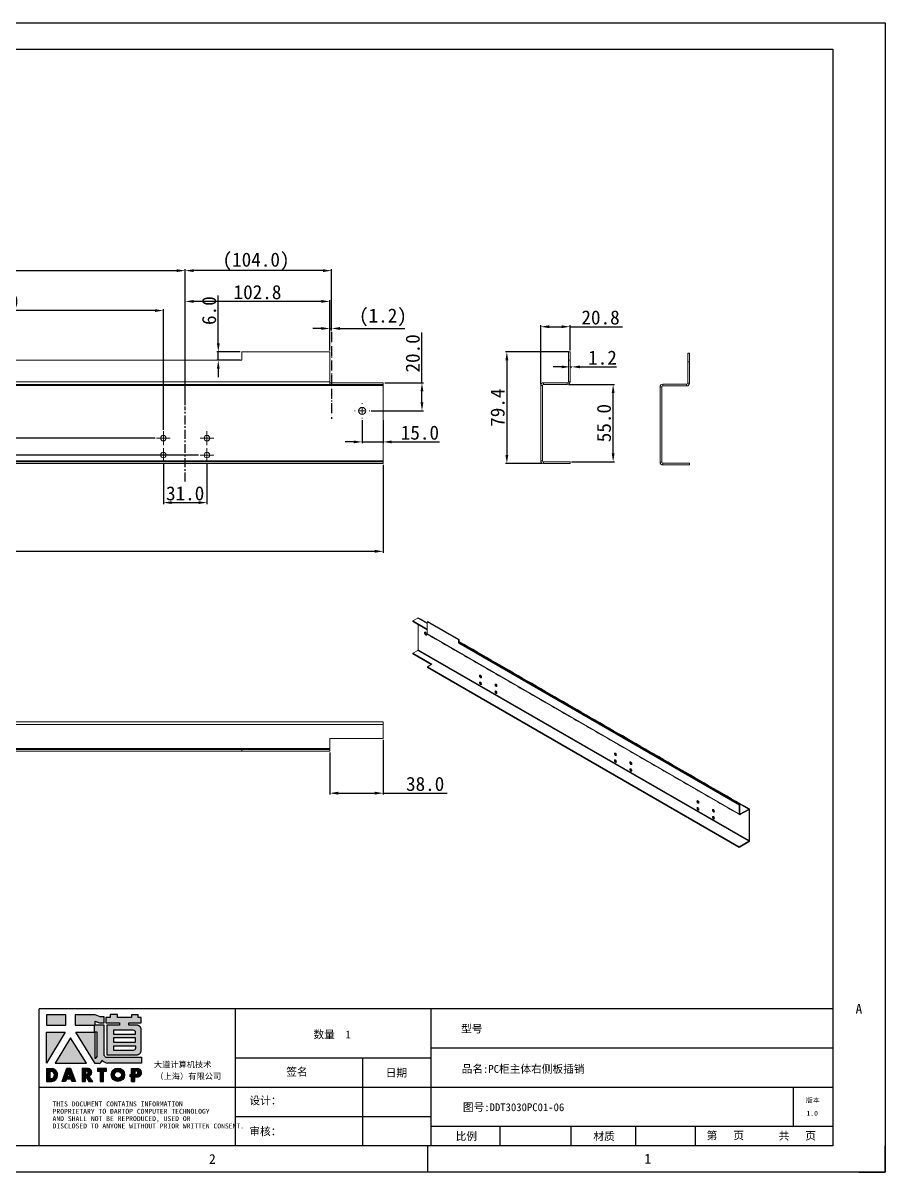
# Model space of a CAD drawing. Header units: millimetres. Extents: x 12436 to 30221, y 8547 to 23793.
# Drawn here: x 26960 to 27572, y 17318 to 18134 of the extents above; entities that cross this region are included whole.
import ezdxf
from ezdxf.enums import TextEntityAlignment as Align

# ---------------------------------------------------------------- set-up
doc = ezdxf.new("R2010")
doc.units = ezdxf.units.MM
doc.header["$PDSIZE"] = -1
for name, pattern in [('ACAD_ISO05W100', [33, 24, -3, 0, -3, 0, -3]), ('CENTER', [10.16, 6.35, -1.27, 1.27, -1.27]), ('DOT', [0.25, 0, -0.25])]:
    doc.linetypes.add(name, pattern=pattern)
for name, color, linetype in [('4', 7, 'Continuous'), ('FORMAT', 7, 'Continuous'), ('print', 30, 'Continuous'), ('点画线', 1, 'CENTER')]:
    doc.layers.add(name, color=color, linetype=linetype)
doc.styles.add('Dartop', font='SIMFANG.TTF')
doc.styles.add('hzHT', font='SIMHEI.TTF')
doc.dimstyles.new('副本 ISO-25', dxfattribs={"dimtxt": 10, "dimasz": 6, "dimexe": 1, "dimexo": 1, "dimgap": 1.524, "dimtad": 1, "dimdec": 1, "dimzin": 0, "dimdsep": 46, "dimtxsty": 'Standard', "dimcen": 2.5, "dimclrd": 4, "dimclre": 4, "dimclrt": 4, "dimadec": 0, "dimazin": 0, "dimtfac": 1, "dimtdec": 1, "dimtmove": 0, "dimatfit": 3, "dimfxl": 1, "dimtzin": 0, "dimarcsym": 0})

# ---------------------------------------------------------------- blocks, each defined once
blk = doc.blocks.new('dadao')
for p, q in [((48, 19.2), (44.9, 10.4)), ((44.9, 10.4), (51.2, 10.4)), ((51.2, 10.4), (48, 19.2))]:
    blk.add_line(p, q)
for points in [[(41.8, 121.6), (41.8, 143.7), (-0.4, 143.7), (-0.4, 121.6), (41.8, 121.6)], [(104.8, 122), (104.8, 130.3), (114.1, 126.3), (124.2, 126.3), (124.2, 139.6), (115.9, 139.6), (105.1, 143.9), (61.5, 143.9)], [(61.7, 144), (61.7, 121.3), (103.9, 121.3)], [(113.4, 38.7), (105.1, 38.7), (63, 106.5), (103.9, 106.5), (103.9, 120.9), (103.9, 121.3)], [(109.7, 53.6), (109.7, 106.2), (104.3, 106.2), (104.3, 50.4), (106.6, 50.4)], [(144.6, 94.4), (144.6, 84.8), (192, 84.8), (192, 94.1), (144.9, 94.1)], [(0, 28), (0, 0), (11.8, 0)], [(0.1, 28), (14, 28)], [(76.8, 28.2), (76.8, 0), (84.1, 0), (84.1, 11.1), (91.6, -0.1), (100.3, -0.1), (91.7, 11.1)], [(76.8, 28.2), (90.6, 28.2)], [(120.2, 45), (119.5, 45), (119.5, 44.6)], [(183.7, 0), (183.7, 9.6), (180.6, 9.6), (180.6, 14.9), (183.8, 14.9), (183.8, 28.1), (196.1, 28.1), (196.5, 28.1)], [(7.1, 21.8), (7.1, 6.1), (12, 6.1)], [(7.1, 21.8), (11.4, 21.8)], [(84, 22.7), (84, 15.3), (87.2, 15.3)], [(84, 22.7), (87.3, 22.7)], [(183.7, 0), (190.9, 0), (190.9, 9.6), (198.8, 9.6)], [(194.9, 22.3), (190.8, 22.3), (190.8, 15), (194.4, 15)]]:
    blk.add_lwpolyline(points)
blk.add_lwpolyline([(137.1, 144.2), (137.1, 137.9), (128.3, 137.9), (128.3, 126.5), (157.3, 126.5), (157.3, 121.5), (130.3, 121.5), (130.3, 57.5), (194.4, 57.5, 0.414214), (204.4, 67.5), (204.4, 111.3, 0.414214), (194.4, 121.3), (177.5, 121.3), (177.5, 126.3), (204.7, 126.3), (204.7, 137.7), (198.2, 137.7), (198.2, 143.9), (183.3, 143.9), (183.3, 138), (153, 138), (153, 144.2), (137.1, 144.2)], format="xyb", close=True)
for points in [[(-0.3, 106.2), (40.4, 106.2), (-0.3, 39.7), (-0.3, 106.2)], [(51.7, 94.1), (18.4, 39.3), (86.2, 39.3)], [(43.8, 28.2), (51.8, 28.2), (62.6, -0.1), (55, -0.1), (53.2, 5), (42.9, 5), (41.1, 0), (33.6, 0)], [(110, 28.1), (110, 21.9), (116, 21.9), (116, -0.1), (123.2, -0.1), (123.2, 22), (129.2, 22), (129.2, 28.1), (110, 28.1)]]:
    blk.add_lwpolyline(points, close=True)
for points in [[(104.8, 122), (123.4, 122), (123.4, 60, 0.414214), (131.4, 52), (204.8, 52), (204.8, 39.1), (131.7, 39.1)], [(144.3, 110.8), (144.3, 101.8), (192.3, 101.8), (192.3, 105.5, 0.414214), (187.3, 110.5), (144.3, 110.5)], [(144.6, 77), (144.6, 67.5), (187.6, 67.5, 0.414214), (192.6, 72.5), (192.6, 76.4), (144.6, 76.4)]]:
    blk.add_lwpolyline(points, format="xyb")
for radius in [14.5, 7.44]:
    blk.add_circle((154.2, 14.2), radius)
for centre, radius, start, end in [((99.2, 60.7), 12.6, 305.6399, 325.969), ((9.6, 14.2), 14.4, 278.6604, 72.3203), ((88.6, 19.4), 8.95, 290.6073, 77.2124), ((111.6, 46.7), 8.19, 282.9811, 347.6627), ((136, 61.7), 22.9, 226.7358, 259.3209), ((195.7, 18.6), 9.51, 288.8959, 85.2442), ((8.5, 13.9), 8.49, 294.2143, 69.7177), ((86.4, 19), 3.8, 282.527, 76.7196), ((193.7, 18.7), 3.8, 280.9891, 72.5513)]:
    blk.add_arc(centre, radius, start, end)
blk = doc.blocks.new('SW_CENTERMARKSYMBOL_0')
at = {"color": 0, "linetype": 'Continuous', "lineweight": 0}
for p, q in [((-5, 0), (-5.5, 0)), ((0, 0), (-2.5, 0)), ((0, 5), (0, 5.5)), ((0, 0), (0, 2.5)), ((0, 0), (0, -2.5)), ((0, 0), (2.5, 0)), ((5, 0), (5.5, 0)), ((0, -5), (0, -5.5))]:
    blk.add_line(p, q, dxfattribs=at)
blk = doc.blocks.new('SW_CENTERMARKSYMBOL_1')
at = {"color": 0, "linetype": 'Continuous', "lineweight": 0}
for p, q in [((-2.5, 0), (-4.9, 0)), ((0, 0), (-2.5, 0)), ((0, 2.5), (0, 4.9)), ((0, 0), (0, 2.5)), ((0, 0), (0, -2.5)), ((0, 0), (2.5, 0)), ((2.5, 0), (4.9, 0)), ((0, -2.5), (0, -4.9))]:
    blk.add_line(p, q, dxfattribs=at)
blk = doc.blocks.new('SW_CENTERMARKSYMBOL_2')
at = {"color": 0, "linetype": 'Continuous', "lineweight": 0}
for p, q in [((-2.5, 0), (-4.9, 0)), ((0, 0), (-2.5, 0)), ((0, 2.5), (0, 4.9)), ((0, 0), (0, 2.5)), ((0, 0), (0, -2.5)), ((0, 0), (2.5, 0)), ((2.5, 0), (4.9, 0)), ((0, -2.5), (0, -4.9))]:
    blk.add_line(p, q, dxfattribs=at)
blk = doc.blocks.new('*D343')
at = {"color": 4, "lineweight": -2}
for p, q in [((26550.59, 17820.24), (26550.59, 17757.79)), ((27215.59, 17820.24), (27215.59, 17757.79)), ((27209.59, 17758.79), (26556.59, 17758.79))]:
    blk.add_line(p, q, dxfattribs=at)
at = {"color": 4}
for points in [[(26556.59, 17759.79), (26556.59, 17757.79), (26550.59, 17758.79)], [(27209.59, 17759.79), (27209.59, 17757.79), (27215.59, 17758.79)]]:
    blk.add_solid(points, dxfattribs=at)
at = {"layer": 'Defpoints', "color": 0}
for p in [(26550.59, 17821.24), (27215.59, 17821.24), (26550.59, 17758.79)]:
    blk.add_point(p, dxfattribs=at)
at = {"color": 4, "insert": (26883.09, 17765.31), "char_height": 10, "attachment_point": 5}
blk.add_mtext('665.0', dxfattribs=at)
blk = doc.blocks.new('*D344')
at = {"color": 4, "lineweight": -2}
for p, q in [((26527.83, 17833.24), (26527.83, 17839.24)), ((27084.39, 17827.24), (26526.83, 17827.24)), ((26527.83, 17827.24), (26527.83, 17821.24)), ((26549.59, 17821.24), (26526.83, 17821.24)), ((26527.83, 17815.24), (26527.83, 17781.28))]:
    blk.add_line(p, q, dxfattribs=at)
at = {"color": 4}
for points in [[(26526.83, 17833.24), (26528.83, 17833.24), (26527.83, 17827.24)], [(26526.83, 17815.24), (26528.83, 17815.24), (26527.83, 17821.24)]]:
    blk.add_solid(points, dxfattribs=at)
at = {"layer": 'Defpoints', "color": 0}
for p in [(27085.39, 17827.24), (26527.83, 17821.24), (26550.59, 17821.24)]:
    blk.add_point(p, dxfattribs=at)
at = {"color": 4, "insert": (26521.31, 17791.97), "char_height": 10, "attachment_point": 5, "rotation": 90}
blk.add_mtext('6.0', dxfattribs=at)
blk = doc.blocks.new('*D345')
at = {"color": 4, "lineweight": -2}
for p, q in [((27243.09, 17878.64), (27243.09, 17914.36)), ((27216.59, 17878.64), (27244.09, 17878.64)), ((27243.09, 17864.64), (27243.09, 17872.64)), ((27206.89, 17858.64), (27244.09, 17858.64))]:
    blk.add_line(p, q, dxfattribs=at)
at = {"color": 4}
for points in [[(27242.09, 17872.64), (27244.09, 17872.64), (27243.09, 17878.64)], [(27242.09, 17864.64), (27244.09, 17864.64), (27243.09, 17858.64)]]:
    blk.add_solid(points, dxfattribs=at)
at = {"layer": 'Defpoints', "color": 0}
for p in [(27215.59, 17878.64), (27243.09, 17878.64), (27205.89, 17858.64)]:
    blk.add_point(p, dxfattribs=at)
at = {"color": 4, "insert": (27236.57, 17899.5), "char_height": 10, "attachment_point": 5, "rotation": 90}
blk.add_mtext('20.0', dxfattribs=at)
blk = doc.blocks.new('*D346')
at = {"color": 4, "lineweight": -2}
for p, q in [((27215.59, 17624.79), (27215.59, 17585.88)), ((27177.59, 17615.79), (27177.59, 17585.88)), ((27183.59, 17586.88), (27209.59, 17586.88)), ((27215.59, 17586.88), (27261.05, 17586.88))]:
    blk.add_line(p, q, dxfattribs=at)
at = {"color": 4}
for points in [[(27183.59, 17587.88), (27183.59, 17585.88), (27177.59, 17586.88)], [(27209.59, 17587.88), (27209.59, 17585.88), (27215.59, 17586.88)]]:
    blk.add_solid(points, dxfattribs=at)
at = {"layer": 'Defpoints', "color": 0}
for p in [(27215.59, 17625.79), (27177.59, 17616.79), (27177.59, 17586.88)]:
    blk.add_point(p, dxfattribs=at)
at = {"color": 4, "insert": (27245.36, 17593.4), "char_height": 10, "attachment_point": 5}
blk.add_mtext('38.0', dxfattribs=at)
blk = doc.blocks.new('*D347')
at = {"color": 4, "lineweight": -2}
for p, q in [((26819.29, 17843.94), (26819.29, 17930.95)), ((27053.29, 17929.95), (26825.29, 17929.95)), ((27059.29, 17845.14), (27059.29, 17930.95))]:
    blk.add_line(p, q, dxfattribs=at)
at = {"color": 4}
for points in [[(26825.29, 17930.95), (26825.29, 17928.95), (26819.29, 17929.95)], [(27053.29, 17930.95), (27053.29, 17928.95), (27059.29, 17929.95)]]:
    blk.add_solid(points, dxfattribs=at)
at = {"layer": 'Defpoints', "color": 0}
for p in [(26819.29, 17929.95), (26819.29, 17842.94), (27059.29, 17844.14)]:
    blk.add_point(p, dxfattribs=at)
at = {"color": 4, "insert": (26939.29, 17936.47), "char_height": 10, "attachment_point": 5}
blk.add_mtext('240.0', dxfattribs=at)
blk = doc.blocks.new('*D350')
at = {"color": 4, "lineweight": -2}
for p, q in [((27074.79, 17862.67), (27074.79, 17937.47)), ((27171.59, 17936.47), (27080.79, 17936.47)), ((27177.59, 17901.64), (27177.59, 17937.47))]:
    blk.add_line(p, q, dxfattribs=at)
at = {"color": 4}
for points in [[(27080.79, 17937.47), (27080.79, 17935.47), (27074.79, 17936.47)], [(27171.59, 17937.47), (27171.59, 17935.47), (27177.59, 17936.47)]]:
    blk.add_solid(points, dxfattribs=at)
at = {"layer": 'Defpoints', "color": 0}
for p in [(27074.79, 17936.47), (27177.59, 17900.64), (27074.79, 17861.67)]:
    blk.add_point(p, dxfattribs=at)
at = {"color": 4, "insert": (27126.19, 17942.99), "char_height": 10, "attachment_point": 5}
blk.add_mtext('102.8', dxfattribs=at)
blk = doc.blocks.new('*D352')
at = {"color": 4, "lineweight": -2}
for p, q in [((27200.59, 17852.14), (27200.59, 17835.59)), ((27215.59, 17852.14), (27215.59, 17835.59)), ((27194.59, 17836.59), (27188.59, 17836.59)), ((27200.59, 17836.59), (27215.59, 17836.59)), ((27221.59, 17836.59), (27255.64, 17836.59))]:
    blk.add_line(p, q, dxfattribs=at)
at = {"color": 4}
for points in [[(27194.59, 17837.59), (27194.59, 17835.59), (27200.59, 17836.59)], [(27221.59, 17837.59), (27221.59, 17835.59), (27215.59, 17836.59)]]:
    blk.add_solid(points, dxfattribs=at)
at = {"layer": 'Defpoints', "color": 0}
for p in [(27200.59, 17853.14), (27215.59, 17853.14), (27215.59, 17836.59)]:
    blk.add_point(p, dxfattribs=at)
at = {"color": 4, "insert": (27241.61, 17843.11), "char_height": 10, "attachment_point": 5}
blk.add_mtext('15.0', dxfattribs=at)
blk = doc.blocks.new('*D353')
at = {"color": 4, "lineweight": -2}
for p, q in [((26637.79, 17862.67), (26637.79, 17959.33)), ((26643.79, 17958.33), (27068.79, 17958.33)), ((27074.79, 17862.67), (27074.79, 17959.33))]:
    blk.add_line(p, q, dxfattribs=at)
at = {"color": 4}
for points in [[(26643.79, 17959.33), (26643.79, 17957.33), (26637.79, 17958.33)], [(27068.79, 17959.33), (27068.79, 17957.33), (27074.79, 17958.33)]]:
    blk.add_solid(points, dxfattribs=at)
at = {"layer": 'Defpoints', "color": 0}
for p in [(27074.79, 17958.33), (26637.79, 17861.67), (27074.79, 17861.67)]:
    blk.add_point(p, dxfattribs=at)
at = {"color": 4, "insert": (26856.24, 17964.86), "char_height": 10, "attachment_point": 5}
blk.add_mtext('(437.0)', dxfattribs=at)
blk = doc.blocks.new('*D354')
at = {"color": 4, "lineweight": -2}
for p, q in [((27074.79, 17862.67), (27074.79, 17959.33)), ((27172.79, 17958.33), (27080.79, 17958.33)), ((27178.79, 17915.72), (27178.79, 17959.33))]:
    blk.add_line(p, q, dxfattribs=at)
at = {"color": 4}
for points in [[(27080.79, 17959.33), (27080.79, 17957.33), (27074.79, 17958.33)], [(27172.79, 17959.33), (27172.79, 17957.33), (27178.79, 17958.33)]]:
    blk.add_solid(points, dxfattribs=at)
at = {"layer": 'Defpoints', "color": 0}
for p in [(27074.79, 17958.33), (27178.79, 17914.72), (27074.79, 17861.67)]:
    blk.add_point(p, dxfattribs=at)
at = {"color": 4, "insert": (27125.17, 17964.86), "char_height": 10, "attachment_point": 5}
blk.add_mtext('(104.0)', dxfattribs=at)
blk = doc.blocks.new('*D370')
at = {"color": 4, "lineweight": -2}
for p, q in [((27347.38, 17877.44), (27379.97, 17877.44)), ((27378.97, 17828.44), (27378.97, 17871.44)), ((27349.32, 17822.44), (27379.97, 17822.44))]:
    blk.add_line(p, q, dxfattribs=at)
at = {"color": 4}
for points in [[(27377.97, 17871.44), (27379.97, 17871.44), (27378.97, 17877.44)], [(27377.97, 17828.44), (27379.97, 17828.44), (27378.97, 17822.44)]]:
    blk.add_solid(points, dxfattribs=at)
at = {"layer": 'Defpoints', "color": 0}
for p in [(27346.38, 17877.44), (27378.97, 17877.44), (27348.32, 17822.44)]:
    blk.add_point(p, dxfattribs=at)
at = {"color": 4, "insert": (27372.45, 17849.94), "char_height": 10, "attachment_point": 5, "rotation": 90}
blk.add_mtext('55.0', dxfattribs=at)
blk = doc.blocks.new('*D371')
at = {"color": 4, "lineweight": -2}
for p, q in [((27342.32, 17889.91), (27336.32, 17889.91)), ((27348.32, 17889.91), (27349.52, 17889.91)), ((27348.32, 17889.01), (27348.32, 17888.91)), ((27349.52, 17889.01), (27349.52, 17888.91)), ((27355.52, 17889.91), (27381.23, 17889.91))]:
    blk.add_line(p, q, dxfattribs=at)
at = {"color": 4}
for points in [[(27342.32, 17890.91), (27342.32, 17888.91), (27348.32, 17889.91)], [(27355.52, 17890.91), (27355.52, 17888.91), (27349.52, 17889.91)]]:
    blk.add_solid(points, dxfattribs=at)
at = {"layer": 'Defpoints', "color": 0}
for p in [(27348.32, 17890.01), (27349.52, 17890.01), (27349.52, 17889.91)]:
    blk.add_point(p, dxfattribs=at)
at = {"color": 4, "insert": (27371.38, 17896.44), "char_height": 10, "attachment_point": 5}
blk.add_mtext('1.2', dxfattribs=at)
blk = doc.blocks.new('*D372')
at = {"color": 4, "lineweight": -2}
for p, q in [((27347.32, 17900.64), (27302.42, 17900.64)), ((27303.42, 17894.64), (27303.42, 17827.24)), ((27328.46, 17821.24), (27302.42, 17821.24))]:
    blk.add_line(p, q, dxfattribs=at)
at = {"color": 4}
for points in [[(27302.42, 17894.64), (27304.42, 17894.64), (27303.42, 17900.64)], [(27302.42, 17827.24), (27304.42, 17827.24), (27303.42, 17821.24)]]:
    blk.add_solid(points, dxfattribs=at)
at = {"layer": 'Defpoints', "color": 0}
for p in [(27348.32, 17900.64), (27303.42, 17821.24), (27329.46, 17821.24)]:
    blk.add_point(p, dxfattribs=at)
at = {"color": 4, "insert": (27296.89, 17860.94), "char_height": 10, "attachment_point": 5, "rotation": 90}
blk.add_mtext('79.4', dxfattribs=at)
blk = doc.blocks.new('*D373')
at = {"color": 4, "lineweight": -2}
for p, q in [((27327.52, 17877.71), (27327.52, 17919.48)), ((27333.52, 17918.48), (27342.32, 17918.48)), ((27348.32, 17901.64), (27348.32, 17919.48)), ((27348.32, 17918.48), (27385.7, 17918.48))]:
    blk.add_line(p, q, dxfattribs=at)
at = {"color": 4}
for points in [[(27333.52, 17919.48), (27333.52, 17917.48), (27327.52, 17918.48)], [(27342.32, 17919.48), (27342.32, 17917.48), (27348.32, 17918.48)]]:
    blk.add_solid(points, dxfattribs=at)
at = {"layer": 'Defpoints', "color": 0}
for p in [(27348.32, 17918.48), (27348.32, 17900.64), (27327.52, 17876.71)]:
    blk.add_point(p, dxfattribs=at)
at = {"color": 4, "insert": (27370.01, 17925), "char_height": 10, "attachment_point": 5}
blk.add_mtext('20.8', dxfattribs=at)
blk = doc.blocks.new('*D381')
at = {"layer": 'Defpoints', "color": 0}
for p in [(27177.59, 17917.24), (27178.79, 17914.72), (27177.59, 17900.64)]:
    blk.add_point(p, dxfattribs=at)
at = {"layer": 'FORMAT', "color": 4, "lineweight": -2}
for p, q in [((27171.59, 17917.24), (27165.59, 17917.24)), ((27177.59, 17901.64), (27177.59, 17918.24)), ((27177.59, 17917.24), (27178.79, 17917.24)), ((27178.79, 17915.72), (27178.79, 17918.24)), ((27184.79, 17917.24), (27230.91, 17917.24))]:
    blk.add_line(p, q, dxfattribs=at)
at = {"layer": 'FORMAT', "color": 4}
for points in [[(27171.59, 17918.24), (27171.59, 17916.24), (27177.59, 17917.24)], [(27184.79, 17918.24), (27184.79, 17916.24), (27178.79, 17917.24)]]:
    blk.add_solid(points, dxfattribs=at)
at = {"layer": 'FORMAT', "color": 4, "insert": (27215.35, 17925.1), "char_height": 10, "attachment_point": 5}
blk.add_mtext('{\\fSimSun|b0|i0|c134|p2;(}1.2{\\fSimSun|b0|i0|c134|p2;)}', dxfattribs=at)
blk = doc.blocks.new('*D386')
at = {"color": 4, "lineweight": -2}
for p, q in [((26500.43, 17845.24), (26500.43, 17887.54)), ((27053.39, 17839.24), (26499.43, 17839.24)), ((26500.43, 17827.24), (26500.43, 17839.24)), ((26616.04, 17827.24), (26499.43, 17827.24)), ((26500.43, 17821.24), (26500.43, 17815.24))]:
    blk.add_line(p, q, dxfattribs=at)
at = {"color": 4}
for points in [[(26499.43, 17845.24), (26501.43, 17845.24), (26500.43, 17839.24)], [(26499.43, 17821.24), (26501.43, 17821.24), (26500.43, 17827.24)]]:
    blk.add_solid(points, dxfattribs=at)
at = {"layer": 'Defpoints', "color": 0}
for p in [(27054.39, 17839.24), (26500.43, 17827.24), (26617.04, 17827.24)]:
    blk.add_point(p, dxfattribs=at)
at = {"color": 4, "insert": (26493.91, 17873.51), "char_height": 10, "attachment_point": 5, "rotation": 90}
blk.add_mtext('12.0', dxfattribs=at)
blk = doc.blocks.new('*D390')
at = {"color": 4, "lineweight": -2}
for p, q in [((27059.29, 17821.34), (27059.29, 17792.44)), ((27090.29, 17821.34), (27090.29, 17792.44)), ((27065.29, 17793.44), (27084.29, 17793.44))]:
    blk.add_line(p, q, dxfattribs=at)
at = {"color": 4}
for points in [[(27065.29, 17794.44), (27065.29, 17792.44), (27059.29, 17793.44)], [(27084.29, 17794.44), (27084.29, 17792.44), (27090.29, 17793.44)]]:
    blk.add_solid(points, dxfattribs=at)
at = {"layer": 'Defpoints', "color": 0}
for p in [(27059.29, 17822.34), (27090.29, 17822.34), (27090.29, 17793.44)]:
    blk.add_point(p, dxfattribs=at)
at = {"color": 4, "insert": (27074.79, 17799.96), "char_height": 10, "attachment_point": 5}
blk.add_mtext('31.0', dxfattribs=at)
blk = doc.blocks.new('*D393')
at = {"color": 4, "lineweight": -2}
for p, q in [((27098.34, 17906.64), (27098.34, 17940.61)), ((27113.99, 17900.64), (27097.34, 17900.64)), ((27098.34, 17894.64), (27098.34, 17900.64)), ((27113.99, 17894.64), (27097.34, 17894.64)), ((27098.34, 17888.64), (27098.34, 17882.64))]:
    blk.add_line(p, q, dxfattribs=at)
at = {"color": 4}
for points in [[(27097.34, 17906.64), (27099.34, 17906.64), (27098.34, 17900.64)], [(27097.34, 17888.64), (27099.34, 17888.64), (27098.34, 17894.64)]]:
    blk.add_solid(points, dxfattribs=at)
at = {"layer": 'Defpoints', "color": 0}
for p in [(27114.99, 17900.64), (27098.34, 17894.64), (27114.99, 17894.64)]:
    blk.add_point(p, dxfattribs=at)
at = {"color": 4, "insert": (27091.82, 17929.92), "char_height": 10, "attachment_point": 5, "rotation": 90}
blk.add_mtext('6.0', dxfattribs=at)

msp = doc.modelspace()

# ---------------------------------------------------------------- hatches: boundary and pattern name
for points in [[(26990.019, 17429.274), (26976.133, 17429.274), (26976.133, 17422.019), (26990.019, 17422.019)], [(26989.572, 17416.942), (26976.17, 17416.942), (26976.17, 17395.061)], [(26993.287, 17412.972), (26982.331, 17394.915), (27004.64, 17394.915)], [(27018.804, 17391.221), (27012.465, 17391.221), (27012.465, 17389.209), (27014.443, 17389.209), (27014.443, 17381.961), (27016.811, 17381.961), (27016.811, 17389.214), (27018.804, 17389.214)]]:
    msp.add_hatch(color=0).paths.add_polyline_path(points)
h = msp.add_hatch(color=0)
h.paths.add_polyline_path([(27010.771, 17424.864), (27013.835, 17423.54), (27017.149, 17423.54), (27017.149, 17427.926), (27014.415, 17427.926), (27010.854, 17429.332), (26996.58, 17429.332), (26996.58, 17421.916), (27010.468, 17421.916), (27010.468, 17421.766), (27010.468, 17417.026), (26997.001, 17417.026), (27010.853, 17394.734), (27013.595, 17394.734, 0.2793748), (27015.598, 17396.681), (27015.598, 17396.784), (27015.84, 17396.784, 0.1431454), (27019.616, 17394.862), (27043.685, 17394.862), (27043.685, 17399.09), (27019.513, 17399.09, -0.4142136), (27016.88, 17401.722), (27016.88, 17422.15), (27010.771, 17422.15)])
h.paths.add_polyline_path([(27010.608, 17416.931), (27012.373, 17416.93), (27012.373, 17399.629, -0.0889357), (27011.35, 17398.577), (27010.602, 17398.577)], flags=16)
h = msp.add_hatch(color=0)
h.paths.add_polyline_path([(27043.644, 17427.312), (27041.502, 17427.312), (27041.502, 17429.349), (27036.607, 17429.349), (27036.607, 17427.414), (27026.614, 17427.414), (27026.614, 17429.451), (27021.38, 17429.451), (27021.38, 17427.376), (27018.488, 17427.376), (27018.488, 17423.62), (27028.031, 17423.62), (27028.031, 17421.959), (27019.138, 17421.959), (27019.138, 17400.928), (27040.251, 17400.928, 0.4142136), (27043.542, 17404.219), (27043.542, 17418.622, 0.4142136), (27040.251, 17421.913), (27034.67, 17421.913), (27034.67, 17423.543), (27043.644, 17423.543)])
h.paths.add_polyline_path([(27037.919, 17418.348, -0.4142136), (27039.565, 17416.702), (27039.565, 17415.495), (27023.758, 17415.495), (27023.758, 17418.348)], flags=16)
h.paths.add_polyline_path([(27039.462, 17412.949), (27039.462, 17409.893), (27023.86, 17409.893), (27023.86, 17412.949)], flags=16)
h.paths.add_polyline_path([(27039.666, 17407.142), (27039.666, 17405.834, -0.4142136), (27038.021, 17404.188), (27023.86, 17404.188), (27023.86, 17407.142)], flags=16)
h = msp.add_hatch(color=0)
h.paths.add_polyline_path([(26980.866, 17391.188), (26976.269, 17391.188), (26976.269, 17381.989), (26980.141, 17381.989, 0.7930159)])
h.paths.add_polyline_path([(26980.209, 17384.003), (26978.601, 17384.003), (26978.601, 17389.173), (26980.032, 17389.173, -0.6713609)], flags=16)
h = msp.add_hatch(color=0)
h.paths.add_polyline_path([(26993.322, 17391.263), (26990.698, 17391.263), (26987.323, 17381.979), (26989.809, 17381.979), (26990.394, 17383.624), (26993.761, 17383.624), (26994.358, 17381.959), (26996.864, 17381.959)])
h.paths.add_polyline_path([(26993.117, 17385.398), (26991.031, 17385.398), (26992.055, 17388.315)], flags=16)
h = msp.add_hatch(color=0)
h.paths.add_polyline_path([(27006.076, 17391.257), (27001.554, 17391.257), (27001.554, 17381.974), (27003.943, 17381.974), (27003.943, 17385.654), (27006.399, 17381.94), (27009.287, 17381.94), (27006.46, 17385.63, 0.7440549)])
h.paths.add_polyline_path([(27003.921, 17387.028), (27003.921, 17389.466), (27004.99, 17389.466, -0.796809), (27004.974, 17387.028)], flags=16)
h = msp.add_hatch(color=0)
h.paths.add_polyline_path([(27022.251, 17386.649, 1), (27031.783, 17386.649, 1)])
h.paths.add_polyline_path([(27029.465, 17386.649, -1), (27024.568, 17386.649, -1)], flags=16)
h = msp.add_hatch(color=0)
h.paths.add_polyline_path([(27040.926, 17391.235), (27040.789, 17391.235), (27036.758, 17391.235), (27036.758, 17386.902), (27035.688, 17386.902), (27035.688, 17385.144), (27036.741, 17385.144), (27036.741, 17381.99), (27039.094, 17381.99), (27039.094, 17385.156), (27041.68, 17385.156, 0.8123038)])
h.paths.add_polyline_path([(27039.059, 17386.914), (27039.059, 17389.338), (27040.398, 17389.338, -0.7782134), (27040.262, 17386.914)], flags=16)

# ---------------------------------------------------------------- linework, layer by layer
msp.add_line((26429.907, 18115.839), (27535.048, 18115.839))
at = {"color": 0}
for p, q in [((27535.048, 18115.839), (27535.048, 17336.12)), ((27535.048, 17433.585), (26971.144, 17433.585)), ((26971.144, 17336.12), (26971.144, 17433.585)), ((27110.379, 17433.585), (27110.379, 17336.12)), ((27249.615, 17336.12), (27249.615, 17433.585)), ((27249.615, 17405.738), (27535.048, 17405.738)), ((27110.379, 17398.776), (27249.615, 17398.776)), ((27200.882, 17398.776), (27200.882, 17336.12)), ((26971.144, 17377.891), (27110.379, 17377.891)), ((27110.379, 17377.891), (27535.048, 17377.891)), ((27507.2, 17350.044), (27507.2, 17377.891)), ((27110.379, 17357.005), (27249.615, 17357.005)), ((27249.615, 17350.044), (27535.048, 17350.044)), ((27298.601, 17336.12), (27298.601, 17350.044)), ((27349.085, 17336.12), (27349.085, 17350.044)), ((27394.98, 17336.12), (27394.98, 17350.044)), ((27437.583, 17336.12), (27437.583, 17350.044)), ((27535.048, 17336.12), (26429.907, 17336.12)), ((27247.294, 17317.555), (27247.294, 17336.12)), ((27572.177, 17317.555), (27572.177, 17336.12)), ((27553.612, 17317.555), (27572.177, 17317.555))]:
    msp.add_line(p, q, dxfattribs=at)
at = {"color": 0, "linetype": 'DOT'}
for p, q in [((27572.177, 18115.839), (27572.177, 17336.12)), ((27553.612, 17317.555), (26392.778, 17317.555))]:
    msp.add_line(p, q, dxfattribs=at)
at = {"color": 7, "linetype": 'Continuous', "lineweight": 15}
for p, q in [((27114.988, 17900.642), (27177.588, 17900.642)), ((27114.988, 17894.642), (27114.988, 17900.642)), ((27177.588, 17900.642), (27177.588, 17877.442)), ((27348.32, 17900.642), (27347.12, 17900.642)), ((27347.12, 17894.642), (27347.12, 17900.642)), ((27348.32, 17894.642), (27348.32, 17900.642)), ((27433.134, 17899.619), (27431.934, 17899.619)), ((27431.934, 17893.619), (27431.934, 17899.619)), ((27433.134, 17893.619), (27433.134, 17899.619)), ((26550.588, 17894.642), (27114.988, 17894.642)), ((27348.32, 17894.642), (27347.12, 17894.642)), ((27347.12, 17879.378), (27347.12, 17894.642)), ((27348.32, 17879.378), (27348.32, 17894.642)), ((27431.934, 17878.355), (27431.934, 17893.619)), ((27433.134, 17893.619), (27431.934, 17893.619)), ((27433.134, 17878.355), (27433.134, 17893.619)), ((27177.588, 17879.378), (26550.588, 17879.378)), ((26550.588, 17877.442), (27177.788, 17877.442)), ((27215.588, 17876.705), (26550.588, 17876.705)), ((27215.588, 17878.642), (27177.588, 17878.642)), ((27215.588, 17877.442), (27177.788, 17877.442)), ((27215.588, 17877.442), (27215.588, 17878.642)), ((27215.588, 17877.442), (27215.588, 17876.705)), ((27215.588, 17876.705), (27215.588, 17823.178)), ((27327.523, 17876.705), (27328.723, 17876.705)), ((27327.523, 17876.705), (27327.523, 17823.178)), ((27328.723, 17876.705), (27328.723, 17823.178)), ((27329.46, 17877.442), (27329.46, 17878.642)), ((27346.383, 17878.642), (27329.46, 17878.642)), ((27346.383, 17877.442), (27329.46, 17877.442)), ((27346.383, 17877.442), (27346.383, 17878.642)), ((27347.12, 17879.378), (27348.32, 17879.378)), ((27412.337, 17875.682), (27413.537, 17875.682)), ((27412.337, 17875.682), (27412.337, 17822.155)), ((27413.537, 17875.682), (27413.537, 17822.155)), ((27414.274, 17876.419), (27414.274, 17877.619)), ((27431.197, 17877.619), (27414.274, 17877.619)), ((27431.197, 17876.419), (27414.274, 17876.419)), ((27431.197, 17876.419), (27431.197, 17877.619)), ((27431.934, 17878.355), (27433.134, 17878.355)), ((27215.588, 17823.178), (26550.588, 17823.178)), ((27215.588, 17822.442), (26550.588, 17822.442)), ((27215.588, 17821.242), (26550.588, 17821.242)), ((27215.588, 17823.178), (27215.588, 17822.442)), ((27215.588, 17821.242), (27215.588, 17822.442)), ((27328.723, 17823.178), (27327.523, 17823.178)), ((27329.46, 17821.242), (27329.46, 17822.442)), ((27329.46, 17822.442), (27348.32, 17822.442)), ((27329.46, 17821.242), (27348.32, 17821.242)), ((27348.32, 17821.242), (27348.32, 17822.442)), ((27413.537, 17822.155), (27412.337, 17822.155)), ((27414.274, 17821.419), (27414.274, 17820.219)), ((27433.137, 17821.419), (27414.274, 17821.419)), ((27433.137, 17820.219), (27414.274, 17820.219)), ((27433.137, 17820.219), (27433.137, 17821.419)), ((27236.702, 17709.331), (27240.189, 17711.344)), ((27236.702, 17709.331), (27246.885, 17703.452)), ((27236.702, 17708.841), (27236.702, 17709.331)), ((27240.189, 17711.344), (27246.885, 17707.478)), ((27236.702, 17708.841), (27246.885, 17702.962)), ((27240.449, 17706.677), (27240.449, 17688.85)), ((27246.885, 17708.761), (27247.309, 17709.006)), ((27269.088, 17695.944), (27246.885, 17708.761)), ((27246.885, 17708.761), (27246.885, 17700.08)), ((27269.513, 17696.189), (27247.309, 17709.006)), ((27246.885, 17700.08), (27468.634, 17572.067)), ((27269.088, 17695.944), (27269.513, 17696.189)), ((27269.088, 17693.494), (27269.088, 17695.944)), ((27269.088, 17693.494), (27269.513, 17693.739)), ((27468.634, 17578.299), (27269.088, 17693.494)), ((27269.513, 17693.739), (27269.513, 17696.189)), ((27269.513, 17694.416), (27475.302, 17575.616)), ((27469.058, 17578.544), (27269.513, 17693.739)), ((27240.189, 17688.399), (27236.702, 17686.386)), ((27236.702, 17686.386), (27250.137, 17678.63)), ((27236.702, 17685.896), (27236.702, 17686.386)), ((27236.702, 17685.896), (27249.712, 17678.385)), ((27240.189, 17688.399), (27475.302, 17552.671)), ((27475.562, 17553.122), (27240.449, 17688.85)), ((27250.137, 17678.63), (27246.955, 17676.793)), ((27246.955, 17676.793), (27468.633, 17548.821)), ((27246.955, 17676.303), (27246.955, 17676.793)), ((27246.955, 17676.303), (27468.633, 17548.331)), ((27215.588, 17637.585), (26550.588, 17637.585)), ((27215.588, 17635.649), (27215.588, 17637.585)), ((27215.588, 17635.649), (26550.588, 17635.649)), ((27215.588, 17625.785), (27215.588, 17635.649)), ((27177.588, 17625.785), (27177.588, 17618.725)), ((27215.588, 17625.785), (27177.588, 17625.785)), ((26550.588, 17618.725), (27177.588, 17618.725)), ((26550.588, 17617.989), (27114.988, 17617.989)), ((26550.588, 17616.789), (27114.988, 17616.789)), ((27114.988, 17616.789), (27114.988, 17617.989)), ((27114.988, 17617.989), (27177.588, 17617.989)), ((27114.988, 17616.789), (27177.588, 17616.789)), ((27177.588, 17618.725), (27177.588, 17617.989)), ((27177.588, 17616.789), (27177.588, 17617.989)), ((27468.634, 17578.299), (27469.058, 17578.544)), ((27468.634, 17572.067), (27468.634, 17578.299)), ((27469.058, 17572.312), (27468.634, 17572.067)), ((27469.058, 17572.312), (27469.058, 17578.544)), ((27469.319, 17572.162), (27469.058, 17572.312)), ((27469.319, 17572.162), (27475.302, 17575.616)), ((27469.319, 17571.672), (27475.302, 17575.126)), ((27469.319, 17571.672), (27469.319, 17572.162)), ((27475.302, 17575.126), (27475.302, 17575.616)), ((27475.302, 17575.126), (27475.562, 17574.976)), ((27475.987, 17575.221), (27475.562, 17574.976)), ((27475.562, 17574.976), (27475.562, 17553.122)), ((27475.987, 17575.221), (27475.987, 17553.367)), ((27468.633, 17548.821), (27475.302, 17552.671)), ((27468.633, 17548.331), (27475.302, 17552.181)), ((27468.633, 17548.331), (27468.633, 17548.821)), ((27475.302, 17552.671), (27475.302, 17552.181)), ((27475.562, 17553.122), (27475.987, 17553.367))]:
    msp.add_line(p, q, dxfattribs=at)
at = {"color": 7, "linetype": 'Continuous', "lineweight": 15, "flags": 128}
for points in [[(27245.823, 17699.205), (27246.162, 17699.087), (27246.448, 17699.143), (27246.64, 17699.363), (27246.707, 17699.715), (27246.64, 17700.144), (27246.448, 17700.586), (27246.162, 17700.973), (27245.823, 17701.246), (27245.485, 17701.363), (27245.198, 17701.308), (27245.007, 17701.087), (27244.939, 17700.735), (27245.007, 17700.306), (27245.198, 17699.864), (27245.485, 17699.477), (27245.823, 17699.205)], [(27284.749, 17669.017), (27285.02, 17668.923), (27285.249, 17668.968), (27285.403, 17669.144), (27285.457, 17669.426), (27285.403, 17669.769), (27285.249, 17670.123), (27285.02, 17670.432), (27284.749, 17670.65), (27284.479, 17670.744), (27284.249, 17670.7), (27284.096, 17670.523), (27284.042, 17670.242), (27284.096, 17669.898), (27284.249, 17669.545), (27284.479, 17669.236), (27284.749, 17669.017)], [(27284.749, 17664.118), (27285.02, 17664.024), (27285.249, 17664.069), (27285.403, 17664.245), (27285.457, 17664.526), (27285.403, 17664.87), (27285.249, 17665.223), (27285.02, 17665.533), (27284.749, 17665.751), (27284.479, 17665.845), (27284.249, 17665.801), (27284.096, 17665.624), (27284.042, 17665.343), (27284.096, 17664.999), (27284.249, 17664.646), (27284.479, 17664.336), (27284.749, 17664.118)], [(27295.71, 17662.69), (27295.98, 17662.596), (27296.21, 17662.641), (27296.363, 17662.817), (27296.417, 17663.098), (27296.363, 17663.442), (27296.21, 17663.795), (27295.98, 17664.105), (27295.71, 17664.323), (27295.439, 17664.417), (27295.21, 17664.373), (27295.056, 17664.196), (27295.002, 17663.915), (27295.056, 17663.571), (27295.21, 17663.218), (27295.439, 17662.908), (27295.71, 17662.69)], [(27295.71, 17657.791), (27295.98, 17657.697), (27296.21, 17657.741), (27296.363, 17657.918), (27296.417, 17658.199), (27296.363, 17658.543), (27296.21, 17658.896), (27295.98, 17659.206), (27295.71, 17659.424), (27295.439, 17659.518), (27295.21, 17659.473), (27295.056, 17659.297), (27295.002, 17659.016), (27295.056, 17658.672), (27295.21, 17658.319), (27295.439, 17658.009), (27295.71, 17657.791)], [(27380.562, 17613.706), (27380.833, 17613.612), (27381.062, 17613.656), (27381.216, 17613.833), (27381.27, 17614.114), (27381.216, 17614.457), (27381.062, 17614.811), (27380.833, 17615.12), (27380.562, 17615.339), (27380.292, 17615.433), (27380.062, 17615.388), (27379.909, 17615.212), (27379.855, 17614.93), (27379.909, 17614.587), (27380.062, 17614.233), (27380.292, 17613.924), (27380.562, 17613.706)], [(27380.562, 17608.806), (27380.833, 17608.712), (27381.062, 17608.757), (27381.216, 17608.933), (27381.27, 17609.215), (27381.216, 17609.558), (27381.062, 17609.912), (27380.833, 17610.221), (27380.562, 17610.439), (27380.292, 17610.534), (27380.062, 17610.489), (27379.909, 17610.313), (27379.855, 17610.031), (27379.909, 17609.688), (27380.062, 17609.334), (27380.292, 17609.025), (27380.562, 17608.806)], [(27391.523, 17607.378), (27391.793, 17607.284), (27392.023, 17607.329), (27392.176, 17607.505), (27392.23, 17607.787), (27392.176, 17608.13), (27392.023, 17608.484), (27391.793, 17608.793), (27391.523, 17609.012), (27391.252, 17609.106), (27391.023, 17609.061), (27390.869, 17608.885), (27390.815, 17608.603), (27390.869, 17608.26), (27391.023, 17607.906), (27391.252, 17607.597), (27391.523, 17607.378)], [(27391.523, 17602.479), (27391.793, 17602.385), (27392.023, 17602.43), (27392.176, 17602.606), (27392.23, 17602.888), (27392.176, 17603.231), (27392.023, 17603.584), (27391.793, 17603.894), (27391.523, 17604.112), (27391.252, 17604.206), (27391.023, 17604.162), (27390.869, 17603.985), (27390.815, 17603.704), (27390.869, 17603.36), (27391.023, 17603.007), (27391.252, 17602.698), (27391.523, 17602.479)], [(27439.252, 17579.825), (27439.523, 17579.731), (27439.752, 17579.775), (27439.906, 17579.952), (27439.959, 17580.233), (27439.906, 17580.577), (27439.752, 17580.93), (27439.523, 17581.239), (27439.252, 17581.458), (27438.982, 17581.552), (27438.752, 17581.507), (27438.599, 17581.331), (27438.545, 17581.049), (27438.599, 17580.706), (27438.752, 17580.352), (27438.982, 17580.043), (27439.252, 17579.825)], [(27439.252, 17574.925), (27439.523, 17574.831), (27439.752, 17574.876), (27439.906, 17575.052), (27439.959, 17575.334), (27439.906, 17575.677), (27439.752, 17576.031), (27439.523, 17576.34), (27439.252, 17576.559), (27438.982, 17576.653), (27438.752, 17576.608), (27438.599, 17576.432), (27438.545, 17576.15), (27438.599, 17575.807), (27438.752, 17575.453), (27438.982, 17575.144), (27439.252, 17574.925)], [(27450.212, 17573.498), (27450.483, 17573.403), (27450.712, 17573.448), (27450.866, 17573.624), (27450.92, 17573.906), (27450.866, 17574.249), (27450.712, 17574.603), (27450.483, 17574.912), (27450.212, 17575.131), (27449.942, 17575.225), (27449.712, 17575.18), (27449.559, 17575.004), (27449.505, 17574.722), (27449.559, 17574.379), (27449.712, 17574.025), (27449.942, 17573.716), (27450.212, 17573.498)], [(27450.212, 17568.598), (27450.483, 17568.504), (27450.712, 17568.549), (27450.866, 17568.725), (27450.92, 17569.007), (27450.866, 17569.35), (27450.712, 17569.704), (27450.483, 17570.013), (27450.212, 17570.231), (27449.942, 17570.325), (27449.712, 17570.281), (27449.559, 17570.104), (27449.505, 17569.823), (27449.559, 17569.479), (27449.712, 17569.126), (27449.942, 17568.817), (27450.212, 17568.598)]]:
    msp.add_lwpolyline(points, dxfattribs=at)
at = {"color": 7, "linetype": 'Continuous', "lineweight": 15}
for centre, radius in [((27200.588, 17858.639), 2.5), ((27059.288, 17839.24), 2), ((27090.288, 17839.24), 2), ((27059.288, 17827.24), 2), ((27090.288, 17827.24), 2)]:
    msp.add_circle(centre, radius, dxfattribs=at)
for centre, radius, start, end in [((27329.46, 17876.705), 1.937, 90, 180), ((27329.46, 17876.705), 0.737, 90, 180), ((27346.383, 17879.378), 1.937, 270, 0), ((27346.383, 17879.378), 0.737, 270, 0), ((27414.274, 17875.682), 1.937, 90, 180), ((27414.274, 17875.682), 0.737, 90, 180), ((27431.197, 17878.355), 0.737, 270, 0), ((27431.197, 17878.355), 1.937, 270, 0), ((27329.46, 17823.178), 1.937, 180, 270), ((27329.46, 17823.178), 0.737, 180, 270), ((27414.274, 17822.155), 1.937, 180, 270), ((27414.274, 17822.155), 0.737, 180, 270), ((27240.473, 17710.948), 0.487, 65.692881, 125.617577), ((27246.963, 17700.883), 1.59, 162.314545, 257.680078), ((27247.36, 17700.028), 0.477, 173.701152, 234.986667), ((27239.884, 17688.876), 0.566, 302.605478, 357.394522), ((27285.788, 17670.433), 1.316, 166.501948, 253.492676), ((27285.788, 17665.534), 1.316, 166.501948, 253.492676), ((27296.748, 17664.106), 1.316, 166.501948, 253.492676), ((27296.748, 17659.207), 1.316, 166.501948, 253.492676), ((27381.601, 17615.122), 1.316, 166.501948, 253.492676), ((27381.601, 17610.223), 1.316, 166.501948, 253.492676), ((27392.561, 17608.795), 1.316, 166.501948, 253.492676), ((27392.561, 17603.895), 1.316, 166.501948, 253.492676), ((27440.291, 17581.241), 1.316, 166.501948, 253.492676), ((27440.291, 17576.342), 1.316, 166.501948, 253.492676), ((27451.251, 17574.914), 1.316, 166.501948, 253.492676), ((27469.051, 17572), 0.423, 170.785963, 309.203285), ((27469.217, 17572.287), 0.161, 170.785963, 309.203285), ((27475.569, 17575.288), 0.423, 350.785963, 129.203285), ((27475.404, 17575.001), 0.161, 350.785963, 129.203285), ((27451.251, 17570.014), 1.316, 166.501948, 253.492676), ((27474.5, 17553.435), 1.488, 302.605478, 357.394522), ((27474.997, 17553.148), 0.566, 302.605478, 357.394522)]:
    msp.add_arc(centre, radius, start, end, dxfattribs=at)
for points in [[(27246.885, 17707.806), (27240.673, 17711.392)], [(27247.086, 17699.637), (27468.834, 17571.624)], [(27475.786, 17575.664), (27269.513, 17694.743)]]:
    msp.add_open_spline(points, degree=1, dxfattribs=at)
at = {"layer": 'print', "color": 4}
msp.add_lwpolyline([(26392.778, 18134.404), (27572.177, 18134.404), (27572.177, 17317.555), (26392.778, 17317.555)], close=True, dxfattribs=at)
at = {"layer": '点画线', "linetype": 'ACAD_ISO05W100', "ltscale": 0.3}
msp.add_line((27178.788, 17914.724), (27178.788, 17853.002), dxfattribs=at)
at = {"layer": '点画线'}
msp.add_line((27074.788, 17808.41), (27074.788, 17861.668), dxfattribs=at)

# ---------------------------------------------------------------- block references
at = {"color": 0, "xscale": 0.3291021180775715, "yscale": 0.3291021181048563, "zscale": 0.3291021181102887}
msp.add_blockref('dadao', (26976.269, 17381.989), dxfattribs=at)
at = {"layer": '点画线', "lineweight": 0, "xscale": -1}
for name, p in [('SW_CENTERMARKSYMBOL_0', (27200.588, 17858.639)), ('SW_CENTERMARKSYMBOL_2', (27059.288, 17839.24)), ('SW_CENTERMARKSYMBOL_1', (27090.288, 17839.24)), ('SW_CENTERMARKSYMBOL_2', (27059.288, 17827.24)), ('SW_CENTERMARKSYMBOL_1', (27090.288, 17827.24))]:
    msp.add_blockref(name, p, dxfattribs=at)

# ---------------------------------------------------------------- texts
at = {"color": 0}
for s, height, style, p in [('A', 6.962, 'Dartop', (27553.612, 17433.585)), ('数量  1', 5.5694, 'hzHT', (27179.248, 17415.328)), ('型号', 5.5694, 'hzHT', (27278.51, 17419.418)), ('签名', 5.5694, 'hzHT', (27154.23, 17388.787)), ('日期', 5.5694, 'hzHT', (27224.9, 17388.101)), ('品名:PC柜主体右侧板插销  ', 5.56942, 'hzHT', (27318.763, 17390.827)), ('图号:DDT3030PC01-06', 5.56942, 'hzHT', (27308.199, 17363.604)), ('版本', 3.4809, 'hzHT', (27520.856, 17368.65)), ('1.0', 3.4809, 'Dartop', (27520.437, 17359.347)), ('比例', 5.5694, 'hzHT', (27274.627, 17342.937)), ('材质', 5.5694, 'hzHT', (27372.547, 17342.937)), ('第   页', 5.5694, 'hzHT', (27458.701, 17343.514)), ('共   页', 5.5694, 'hzHT', (27509.861, 17343.312)), ('2', 6.962, 'Dartop', (27094.135, 17326.838)), ('1', 6.962, 'Dartop', (27403.627, 17327.058))]:
    msp.add_text(s, height=height, dxfattribs=dict(at, style=style)).set_placement(p, align=Align.MIDDLE_CENTER)
at = {"color": 0, "style": 'hzHT'}
for s, height, p in [('THIS DOCUMENT CONTAINS INFORMATION', 3.48089, (26980.541, 17364.211)), ('设计：', 5.5694, (27120.492, 17365.583)), ('PROPRIETARY TO DARTOP COMPUTER TECHNOLOGY', 3.48089, (26980.541, 17358.99)), ('AND SHALL NOT BE REPRODUCED, USED OR', 3.48089, (26980.541, 17353.768)), ('DISCLOSED TO ANYONE WITHOUT PRIOR WRITTEN CONSENT.', 3.48089, (26980.541, 17348.547)), ('审核：', 5.5694, (27120.409, 17343.651))]:
    msp.add_text(s, height=height, dxfattribs=at).set_placement(p)
at = {"layer": '4', "color": 0, "style": 'hzHT'}
for s, p in [('大道计算机技术', (27052.536, 17391.859)), ('（上海）有限公司', (27053.587, 17383.534))]:
    msp.add_text(s, height=4.1771, dxfattribs=at).set_placement(p)

# ---------------------------------------------------------------- dimensions: what is measured, and where the dimension line sits
for p1, picture, middle in [((26637.788, 17861.668), '*D353', (26856.237, 17958.334)), ((27178.788, 17914.724), '*D354', (27125.166, 17958.334))]:
    dim = msp.add_linear_dim(base=(27074.788, 17958.334), p1=p1, p2=(27074.788, 17861.668), angle=180, text='(<>)', dimstyle='副本 ISO-25')
    dim.commit()
    dim.dimension.update_dxf_attribs({"geometry": picture, "text_midpoint": middle, "dimtype": 160})
for base, p1, p2, angle, picture, middle in [((27074.788, 17936.469), (27177.588, 17900.642), (27074.788, 17861.668), 180, '*D350', (27126.188, 17936.469)), ((27098.339, 17894.642), (27114.988, 17900.642), (27114.988, 17894.642), 90, '*D393', (27098.339, 17929.916)), ((26500.435, 17827.24), (27054.388, 17839.24), (26617.038, 17827.24), 90, '*D386', (26500.435, 17873.514)), ((26527.831, 17821.242), (27085.388, 17827.24), (26550.588, 17821.242), 90, '*D344', (26527.831, 17791.968)), ((26550.588, 17758.789), (27215.588, 17821.242), (26550.588, 17821.242), 180, '*D343', (26883.088, 17758.789)), ((27177.588, 17586.878), (27215.588, 17625.785), (27177.588, 17616.789), 180, '*D346', (27245.362, 17586.878))]:
    dim = msp.add_linear_dim(base=base, p1=p1, p2=p2, angle=angle, dimstyle='副本 ISO-25')
    dim.commit()
    dim.dimension.update_dxf_attribs({"geometry": picture, "text_midpoint": middle, "dimtype": 160})
for base, p1, p2, angle, picture, middle in [((26819.288, 17929.945), (27059.288, 17844.14), (26819.288, 17842.94), 180, '*D347', (26939.288, 17936.469)), ((27243.092, 17878.642), (27205.888, 17858.639), (27215.588, 17878.642), 90, '*D345', (27236.568, 17899.499)), ((27303.416, 17821.242), (27348.32, 17900.642), (27329.46, 17821.242), 90, '*D372', (27296.892, 17860.942)), ((27378.975, 17877.442), (27348.32, 17822.442), (27346.383, 17877.442), 90, '*D370', (27372.451, 17849.942)), ((27215.588, 17836.587), (27200.588, 17853.139), (27215.588, 17853.139), 180, '*D352', (27241.612, 17843.111))]:
    dim = msp.add_linear_dim(base=base, p1=p1, p2=p2, angle=angle, dimstyle='副本 ISO-25')
    dim.commit()
    dim.dimension.update_dxf_attribs({"geometry": picture, "text_midpoint": middle})
for base, p1, p2, picture, middle in [((27348.32, 17918.476), (27327.523, 17876.705), (27348.32, 17900.642), '*D373', (27370.01, 17925)), ((27349.52, 17889.914), (27348.32, 17890.01), (27349.52, 17890.01), '*D371', (27371.377, 17896.438)), ((27090.288, 17793.438), (27059.288, 17822.34), (27090.288, 17822.34), '*D390', (27074.788, 17799.962))]:
    dim = msp.add_linear_dim(base=base, p1=p1, p2=p2, dimstyle='副本 ISO-25')
    dim.commit()
    dim.dimension.update_dxf_attribs({"geometry": picture, "text_midpoint": middle})
at = {"layer": 'FORMAT'}
dim = msp.add_linear_dim(base=(27177.588, 17917.238), p1=(27178.788, 17914.724), p2=(27177.588, 17900.642), text='{\\fSimSun|b0|i0|c134|p2;(}<>{\\fSimSun|b0|i0|c134|p2;)}', dimstyle='副本 ISO-25', dxfattribs=at)
dim.commit()
dim.dimension.update_dxf_attribs({"geometry": '*D381', "text_midpoint": (27215.354, 17917.238), "dimtype": 160})

doc.saveas('drawing.dxf')
